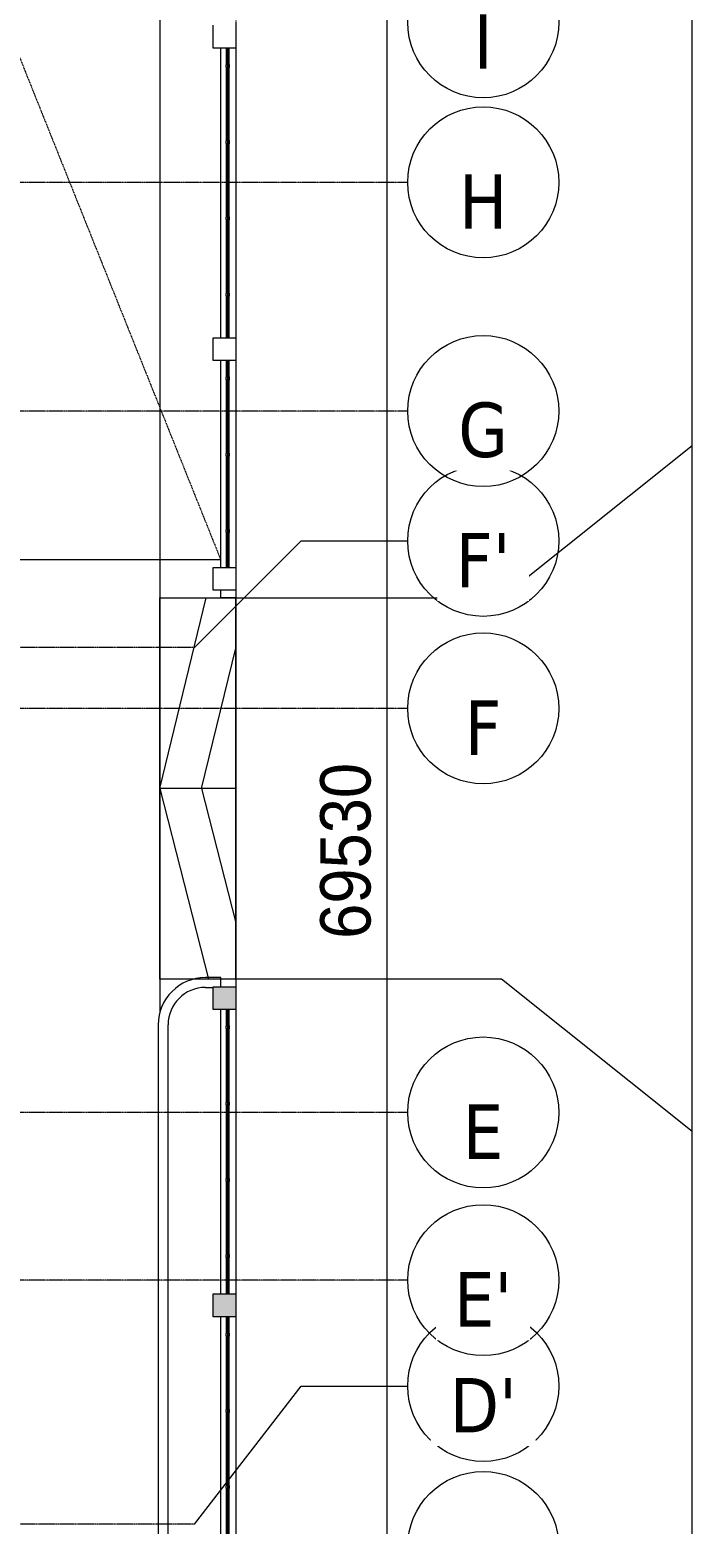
# Model space of a CAD drawing. Header units: millimetres. Extents: x 5356 to 209803, y -16346 to 109894.
# Drawn here: x 132101 to 140779, y 33837 to 53437 of the extents above; entities that cross this region are included whole.
import ezdxf

# ---------------------------------------------------------------- set-up
doc = ezdxf.new("R2010")
doc.units = ezdxf.units.MM
for name, pattern in [('Dash', [6, 3, -3]), ('Double dash', [41.999998, 12, -6, 6, -6, 6, -6]), ('Grid Line', [22.225, 12.7, -3.175, 3.175, -3.175])]:
    doc.linetypes.add(name, pattern=pattern)
for name, color, linetype, lineweight in [('A-ANNO-DIMS', 211, 'Continuous', 9), ('A-ANNO-DIMS-220', 211, 'Continuous', 9), ('A-DETL-THIN', 151, 'Continuous', 9), ('A-FLOR', 192, 'Continuous', 9), ('A-FLOR-HRAL', 11, 'Continuous', 9), ('A-WALL', 113, 'Continuous', 9), ('C-PRKG', 70, 'Continuous', 9), ('C-PRKG-HDLN', 70, 'Dash', 9), ('C-PROP-LINE', 91, 'Double dash', 18), ('S-COLS', 52, 'Continuous', 9), ('S-COLS-3', 9, 'Continuous', 9), ('S-COLS-4', 52, 'Continuous', 18), ('S-GRID', 1, 'Continuous', 9), ('S-GRID-1', 1, 'Grid Line', 9), ('S-GRID-IDEN', 1, 'Continuous', 9)]:
    doc.layers.add(name, color=color, linetype=linetype, lineweight=lineweight)
doc.styles.add('Arial_2', font='arial_0.ttf', dxfattribs={"width": 0.9, "height": 660})
doc.styles.add('Tahoma_B', font='tahomabd_0.ttf', dxfattribs={"height": 715})
doc.dimstyles.new('1_Dim_chi_tiet_khu_đất_2', dxfattribs={"dimscale": 304.8, "dimtxt": 673.371204, "dimasz": 0.866142, "dimexe": 0.721785, "dimexo": 0.0625, "dimgap": 0.072178, "dimtad": 1, "dimdec": 0, "dimrnd": 5, "dimzin": 0, "dimdsep": 46, "dimtxsty": 'Arial_2', "dimblk1": 'OBLIQUE', "dimblk2": 'OBLIQUE', "dimsah": 1, "dimcen": 0.09, "dimdle": 0.721785, "dimazin": 0, "dimtfac": 1, "dimtdec": 4, "dimtix": 1, "dimtmove": 0, "dimatfit": 3, "dimfxl": 2.165354, "dimfxlon": 1, "dimtvp": 1, "dimtolj": 1, "dimtzin": 0, "dimarcsym": 2})
pattern_1 = [(180, (609.6, 0), (-2e-15, 13), []), (90, (609.6, 0), (76, -5e-15), [])]

# ---------------------------------------------------------------- blocks, each defined once
blk = doc.blocks.new('BAI XE PCCC - BAI XE PCCC-V182-TKCS_MB ĐỊNH VỊ MỐC TỌA ĐỘ CÔNG TRÌNH')
at = {"layer": 'C-PRKG'}
for p, q in [((15000, 0), (15000, -6000)), ((0, -6000), (0, -100)), ((15000, -6000), (0, -6000))]:
    blk.add_line(p, q, dxfattribs=at)
at = {"layer": 'C-PRKG-HDLN'}
for p, q in [((0, -6000), (15000, 0)), ((15000, -6000), (88, -35))]:
    blk.add_line(p, q, dxfattribs=at)
blk = doc.blocks.new('M_Concrete-Rectangular-Column2 - 300x300-2025390-TKCS_MB ĐỊNH VỊ MỐC TỌA ĐỘ CÔNG TRÌNH')
at = {"layer": 'S-COLS-3'}
blk.add_hatch(color=256, dxfattribs=at).paths.add_polyline_path([(-150, 150), (-150, -150), (150, -150), (150, 150)])
at = {"layer": 'S-COLS-4'}
for p, q in [((-150, 150), (150, 150)), ((-150, -150), (-150, 150)), ((150, 150), (150, -150)), ((150, -150), (-150, -150))]:
    blk.add_line(p, q, dxfattribs=at)
blk = doc.blocks.new('NBS_CLDPhysicalSecuritySystems_MtlMeshPnlFncngSym_CLDModsecSecurusS3_InfillPanel - NBS_CLDPhysicalSecuritySystems_MtlMeshPnlFncngSym_CLDModsecSecurusS2_InfillPanel-V190-TKCS_MB ĐỊNH VỊ MỐC TỌA ĐỘ CÔNG TRÌNH')
at = {"layer": 'A-FLOR-HRAL'}
h = blk.add_hatch(dxfattribs=at)
h.set_pattern_fill('FP_7', color=256, style=0, pattern_type=2)
h.set_pattern_definition(pattern_1)
h.paths.add_polyline_path([(3800, 6), (0, 6), (0, -6), (3800, -6)])
for p, q in [((0, 6), (3800, 6)), ((214, 11), (254, 11)), ((214, 6), (214, 11)), ((254, 6), (214, 6)), ((254, 11), (254, 6)), ((1214, 11), (1254, 11)), ((1214, 6), (1214, 11)), ((1254, 6), (1214, 6)), ((1254, 11), (1254, 6)), ((2214, 11), (2254, 11)), ((2214, 6), (2214, 11)), ((2254, 6), (2214, 6)), ((2254, 11), (2254, 6)), ((3214, 11), (3254, 11)), ((3214, 6), (3214, 11)), ((3254, 6), (3214, 6)), ((3254, 11), (3254, 6)), ((3800, -6), (0, -6)), ((0, -27), (218, -27)), ((214, -6), (254, -6)), ((214, -23), (214, -6)), ((250, -27), (218, -27)), ((250, -27), (1218, -27)), ((254, -6), (254, -23)), ((1214, -6), (1254, -6)), ((1214, -23), (1214, -6)), ((1250, -27), (1218, -27)), ((1250, -27), (2218, -27)), ((1254, -6), (1254, -23)), ((2214, -6), (2254, -6)), ((2214, -23), (2214, -6)), ((2250, -27), (2218, -27)), ((2250, -27), (3218, -27)), ((2254, -6), (2254, -23)), ((3214, -6), (3254, -6)), ((3214, -23), (3214, -6)), ((3250, -27), (3218, -27)), ((3250, -27), (3800, -27)), ((3254, -6), (3254, -23))]:
    blk.add_line(p, q, dxfattribs=at)
for centre, start, end in [((218, -23), 180, 270), ((250, -23), 270, 0), ((1218, -23), 180, 270), ((1250, -23), 270, 0), ((2218, -23), 180, 270), ((2250, -23), 270, 0), ((3218, -23), 180, 270), ((3250, -23), 270, 360)]:
    blk.add_arc(centre, 4, start, end, dxfattribs=at)
blk = doc.blocks.new('NBS_CLDPhysicalSecuritySystems_MtlMeshPnlFncngSym_CLDModsecSecurusS3_InfillPanel - NBS_CLDPhysicalSecuritySystems_MtlMeshPnlFncngSym_CLDModsecSecurusS2_InfillPanel-2369474-TKCS_MB ĐỊNH VỊ MỐC TỌA ĐỘ CÔNG TRÌNH')
at = {"layer": 'A-FLOR-HRAL'}
h = blk.add_hatch(dxfattribs=at)
h.set_pattern_fill('FP_7', color=256, style=0, pattern_type=2)
h.set_pattern_definition(pattern_1)
h.paths.add_polyline_path([(2712, 6), (0, 6), (0, -6), (2712, -6)])
for p, q in [((0, 6), (2712, 6)), ((214, 11), (254, 11)), ((214, 6), (214, 11)), ((254, 6), (214, 6)), ((254, 11), (254, 6)), ((1214, 11), (1254, 11)), ((1214, 6), (1214, 11)), ((1254, 6), (1214, 6)), ((1254, 11), (1254, 6)), ((2214, 11), (2254, 11)), ((2214, 6), (2214, 11)), ((2254, 6), (2214, 6)), ((2254, 11), (2254, 6)), ((2712, -6), (0, -6)), ((0, -27), (218, -27)), ((214, -6), (254, -6)), ((214, -23), (214, -6)), ((250, -27), (218, -27)), ((250, -27), (1218, -27)), ((254, -6), (254, -23)), ((1214, -6), (1254, -6)), ((1214, -23), (1214, -6)), ((1250, -27), (1218, -27)), ((1250, -27), (2218, -27)), ((1254, -6), (1254, -23)), ((2214, -6), (2254, -6)), ((2214, -23), (2214, -6)), ((2250, -27), (2218, -27)), ((2250, -27), (2712, -27)), ((2254, -6), (2254, -23))]:
    blk.add_line(p, q, dxfattribs=at)
for centre, start, end in [((218, -23), 180, 270), ((250, -23), 270, 0), ((1218, -23), 180, 270), ((1250, -23), 270, 0), ((2218, -23), 180, 270), ((2250, -23), 270, 0)]:
    blk.add_arc(centre, 4, start, end, dxfattribs=at)
blk = doc.blocks.new('NBS_CLDPhysicalSecuritySystems_MtlMeshPnlFncngSym_CLDModsecSecurusS3_InfillPanel - NBS_CLDPhysicalSecuritySystems_MtlMeshPnlFncngSym_CLDModsecSecurusS2_InfillPanel-2369480-TKCS_MB ĐỊNH VỊ MỐC TỌA ĐỘ CÔNG TRÌNH')
at = {"layer": 'A-FLOR-HRAL'}
h = blk.add_hatch(dxfattribs=at)
h.set_pattern_fill('FP_7', color=256, style=0, pattern_type=2)
h.set_pattern_definition(pattern_1)
h.paths.add_polyline_path([(3730, 6), (0, 6), (0, -6), (3730, -6)])
for p, q in [((0, 6), (3730, 6)), ((214, 11), (254, 11)), ((214, 6), (214, 11)), ((254, 6), (214, 6)), ((254, 11), (254, 6)), ((1214, 11), (1254, 11)), ((1214, 6), (1214, 11)), ((1254, 6), (1214, 6)), ((1254, 11), (1254, 6)), ((2214, 11), (2254, 11)), ((2214, 6), (2214, 11)), ((2254, 6), (2214, 6)), ((2254, 11), (2254, 6)), ((3214, 11), (3254, 11)), ((3214, 6), (3214, 11)), ((3254, 6), (3214, 6)), ((3254, 11), (3254, 6)), ((3730, -6), (0, -6)), ((0, -27), (218, -27)), ((214, -6), (254, -6)), ((214, -23), (214, -6)), ((250, -27), (218, -27)), ((250, -27), (1218, -27)), ((254, -6), (254, -23)), ((1214, -6), (1254, -6)), ((1214, -23), (1214, -6)), ((1250, -27), (1218, -27)), ((1250, -27), (2218, -27)), ((1254, -6), (1254, -23)), ((2214, -6), (2254, -6)), ((2214, -23), (2214, -6)), ((2250, -27), (2218, -27)), ((2250, -27), (3218, -27)), ((2254, -6), (2254, -23)), ((3214, -6), (3254, -6)), ((3214, -23), (3214, -6)), ((3250, -27), (3218, -27)), ((3250, -27), (3730, -27)), ((3254, -6), (3254, -23))]:
    blk.add_line(p, q, dxfattribs=at)
for centre, start, end in [((218, -23), 180, 270), ((250, -23), 270, 0), ((1218, -23), 180, 270), ((1250, -23), 270, 0), ((2218, -23), 180, 270), ((2250, -23), 270, 0), ((3218, -23), 180, 270), ((3250, -23), 270, 360)]:
    blk.add_arc(centre, 4, start, end, dxfattribs=at)
blk = doc.blocks.new('Family - ___-1476882-TKCS_MB ĐỊNH VỊ MỐC TỌA ĐỘ CÔNG TRÌNH')
at = {"layer": 'C-PROP-LINE'}
blk.add_line((134801, 77418), (134801, 7888), dxfattribs=at)
blk = doc.blocks.new('Grid - M_Grid Head - Circle-353313-TKCS_MB ĐỊNH VỊ MỐC TỌA ĐỘ CÔNG TRÌNH')
at = {"layer": 'S-GRID-IDEN'}
blk.add_circle((0, 0), 4.5, dxfattribs=at)
blk = doc.blocks.new('DIMBLOCK5-TKCS_MB ĐỊNH VỊ MỐC TỌA ĐỘ CÔNG TRÌNH')
at = {"layer": 'A-ANNO-DIMS-220'}
for p, q in [((136783, 7668), (136783, 77638)), ((136123, 77418), (137003, 77418)), ((136783, 77418), (136123, 77418)), ((136123, 7888), (137003, 7888)), ((136783, 7888), (136123, 7888))]:
    blk.add_line(p, q, dxfattribs=at)
at = {"layer": 'A-ANNO-DIMS-220', "lineweight": 25}
for p, q in [((136783, 77418), (136651, 77550)), ((136783, 77418), (136915, 77286)), ((136783, 7888), (136651, 8020)), ((136783, 7888), (136915, 7756))]:
    blk.add_line(p, q, dxfattribs=at)
at = {"layer": 'A-ANNO-DIMS-220', "color": 0, "insert": (135905, 41514), "char_height": 660, "width": 2734.92, "attachment_point": 1, "rotation": 90, "line_spacing_factor": 0.941778, "style": 'Arial_2'}
blk.add_mtext('69530', dxfattribs=at)
blk = doc.blocks.new('_Oblique')
at = {"color": 0, "linetype": 'ByBlock', "lineweight": -2}
blk.add_line((-0.5, -0.5), (0.5, 0.5), dxfattribs=at)

msp = doc.modelspace()

# ---------------------------------------------------------------- linework, layer by layer
at = {"layer": 'A-DETL-THIN'}
for p, q in [((133801.5, 43486.3), (134412.5, 45986.3)), ((133801.6, 45986.3), (134801.6, 45986.3)), ((133801.6, 40986.3), (133801.6, 45986.3)), ((134801.6, 45986.3), (134801.6, 40986.3)), ((134351.5, 43486.3), (134801.5, 45327.6)), ((134801.6, 43486.3), (133801.5, 43486.3)), ((133801.5, 43486.3), (134440.5, 40986.3)), ((134351.5, 43486.3), (134801.5, 41725.8)), ((134801.6, 40986.3), (133801.6, 40986.3))]:
    msp.add_line(p, q, dxfattribs=at)
at = {"layer": 'A-FLOR'}
for p, q in [((140779.3, -2598.7), (140779.3, 77336.3)), ((133801.5, 61935.2), (133801.5, 40537.5)), ((133801.6, 61934.5), (133801.6, 45986.3)), ((138279.3, 45986.3), (140779.3, 47986.3)), ((133801.5, 45986.3), (133801.5, 40537.5)), ((133801.6, 45986.3), (134601.6, 45986.3)), ((134801.5, 40986.3), (134801.5, 45986.3)), ((134801.6, 45986.3), (138279.3, 45986.3)), ((134601.5, 41006.3), (134401.5, 41006.3)), ((134601.5, 40986.3), (134601.5, 41006.3)), ((138279.3, 40986.3), (134801.5, 40986.3)), ((140779.3, 38986.3), (138279.3, 40986.3)), ((134401.5, 40876.3), (134501.6, 40876.3)), ((133781.5, 40386.3), (133781.5, 14810.7)), ((133911.5, 14912.4), (133911.5, 40386.3))]:
    msp.add_line(p, q, dxfattribs=at)
for radius in [620, 490]:
    msp.add_arc((134401.5, 40386.3), radius, 90, 180, dxfattribs=at)
at = {"layer": 'A-WALL'}
for p, q in [((134601.6, 49398.2), (134601.6, 53198.2)), ((134801.6, 53198.2), (134801.6, 49398.2)), ((134601.6, 46386.3), (134601.6, 49098.2)), ((134801.6, 49098.2), (134801.6, 46386.3)), ((134601.6, 45986.3), (134601.6, 46086.3)), ((134801.6, 46086.3), (134801.6, 45986.3)), ((134801.6, 45986.3), (134601.6, 45986.3)), ((134601.5, 40886.3), (134601.5, 40986.3)), ((134801.5, 40986.3), (134601.5, 40986.3)), ((134801.5, 40986.3), (134801.5, 40886.3)), ((134601.5, 36856.3), (134601.5, 40586.3)), ((134801.5, 40586.3), (134801.5, 36856.3)), ((134601.5, 32756.3), (134601.5, 36556.3)), ((134801.5, 36556.3), (134801.5, 32756.3))]:
    msp.add_line(p, q, dxfattribs=at)
at = {"layer": 'S-COLS'}
for p, q in [((134501.6, 53198.2), (134501.6, 53498.2)), ((134801.6, 53498.2), (134801.6, 53198.2)), ((134801.6, 53198.2), (134501.6, 53198.2)), ((134501.6, 49398.2), (134801.6, 49398.2)), ((134501.6, 49098.2), (134501.6, 49398.2)), ((134801.6, 49398.2), (134801.6, 49098.2)), ((134801.6, 49098.2), (134501.6, 49098.2)), ((134501.6, 46386.3), (134801.6, 46386.3)), ((134501.6, 46086.3), (134501.6, 46386.3)), ((134801.6, 46386.3), (134801.6, 46086.3)), ((134801.6, 46086.3), (134501.6, 46086.3))]:
    msp.add_line(p, q, dxfattribs=at)
at = {"layer": 'S-GRID'}
for p, q in [((134257.8, 45336.9), (135654.8, 46733.9)), ((135654.8, 46733.9), (137051.8, 46733.9)), ((134257.8, 33836.9), (135654.8, 35648.3)), ((135654.8, 35648.3), (137051.8, 35648.3))]:
    msp.add_line(p, q, dxfattribs=at)
at = {"layer": 'S-GRID-1'}
for p, q in [((137051.8, 51436.9), (131551.8, 51436.9)), ((137051.8, 48436.9), (131551.8, 48436.9)), ((134257.8, 45336.9), (128757.8, 45336.9)), ((137051.8, 44536.9), (131551.8, 44536.9)), ((137051.8, 39236.9), (131551.8, 39236.9)), ((137051.8, 37036.9), (131551.8, 37036.9)), ((134257.8, 33836.9), (128757.8, 33836.9))]:
    msp.add_line(p, q, dxfattribs=at)

# ---------------------------------------------------------------- block references
at = {"layer": 'A-FLOR-HRAL', "rotation": 270.0000000000001}
for name, p in [('NBS_CLDPhysicalSecuritySystems_MtlMeshPnlFncngSym_CLDModsecSecurusS3_InfillPanel - NBS_CLDPhysicalSecuritySystems_MtlMeshPnlFncngSym_CLDModsecSecurusS2_InfillPanel-V190-TKCS_MB ĐỊNH VỊ MỐC TỌA ĐỘ CÔNG TRÌNH', (134701.6, 53198.2)), ('NBS_CLDPhysicalSecuritySystems_MtlMeshPnlFncngSym_CLDModsecSecurusS3_InfillPanel - NBS_CLDPhysicalSecuritySystems_MtlMeshPnlFncngSym_CLDModsecSecurusS2_InfillPanel-2369474-TKCS_MB ĐỊNH VỊ MỐC TỌA ĐỘ CÔNG TRÌNH', (134701.6, 49098.2)), ('NBS_CLDPhysicalSecuritySystems_MtlMeshPnlFncngSym_CLDModsecSecurusS3_InfillPanel - NBS_CLDPhysicalSecuritySystems_MtlMeshPnlFncngSym_CLDModsecSecurusS2_InfillPanel-2369480-TKCS_MB ĐỊNH VỊ MỐC TỌA ĐỘ CÔNG TRÌNH', (134701.6, 40586.3)), ('NBS_CLDPhysicalSecuritySystems_MtlMeshPnlFncngSym_CLDModsecSecurusS3_InfillPanel - NBS_CLDPhysicalSecuritySystems_MtlMeshPnlFncngSym_CLDModsecSecurusS2_InfillPanel-V190-TKCS_MB ĐỊNH VỊ MỐC TỌA ĐỘ CÔNG TRÌNH', (134701.6, 36556.3))]:
    msp.add_blockref(name, p, dxfattribs=at)
at = {"layer": 'C-PRKG', "rotation": 270}
msp.add_blockref('BAI XE PCCC - BAI XE PCCC-V182-TKCS_MB ĐỊNH VỊ MỐC TỌA ĐỘ CÔNG TRÌNH', (134601.6, 61486.3), dxfattribs=at)
at = {"layer": 'C-PROP-LINE'}
msp.add_blockref('Family - ___-1476882-TKCS_MB ĐỊNH VỊ MỐC TỌA ĐỘ CÔNG TRÌNH', (0, 0), dxfattribs=at)
at = {"layer": 'S-COLS', "rotation": 89.99999999999942}
for p in [(134651.6, 40736.3), (134651.6, 36706.3)]:
    msp.add_blockref('M_Concrete-Rectangular-Column2 - 300x300-2025390-TKCS_MB ĐỊNH VỊ MỐC TỌA ĐỘ CÔNG TRÌNH', p, dxfattribs=at)
at = {"layer": 'S-GRID-IDEN', "xscale": 219.9999999999998, "yscale": 219.9999999999998, "zscale": 219.9999999999998}
for p, rotation in [((138041.8, 53536.9), 89.9999999999998), ((138041.8, 51436.9), 89.9999999999998), ((138041.8, 48436.9), 89.9999999999998), ((138041.8, 46733.9), 89.9999999999998), ((138041.8, 44536.9), 89.9999999999998), ((138041.8, 39236.9), 89.9999999999998), ((138041.8, 37036.9), 89.99999999999982), ((138041.8, 35648.3), 89.99999999999982), ((138041.8, 33536.9), 89.99999999999982)]:
    msp.add_blockref('Grid - M_Grid Head - Circle-353313-TKCS_MB ĐỊNH VỊ MỐC TỌA ĐỘ CÔNG TRÌNH', p, dxfattribs=dict(at, rotation=rotation))

# ---------------------------------------------------------------- dimensions: what is measured, and where the dimension line sits
at = {"layer": 'A-ANNO-DIMS'}
dim = msp.add_linear_dim(base=(136783.4, 77418.4), p1=(136123.4, 7888.2), p2=(136123.4, 77418.4), angle=90, dimstyle='1_Dim_chi_tiet_khu_đất_2', override={"dimpost": '<>', "dimfxl": 69530.142664}, dxfattribs=at)
dim.commit()
dim.dimension.update_dxf_attribs({"geometry": 'DIMBLOCK5-TKCS_MB ĐỊNH VỊ MỐC TỌA ĐỘ CÔNG TRÌNH', "text_midpoint": (136424.2, 42653.3)})

# ---------------------------------------------------------------- next in the draw order: texts
at = {"layer": 'S-GRID-IDEN', "char_height": 715, "attachment_point": 5, "line_spacing_factor": 0.996129, "style": 'Tahoma_B', "bg_fill": 3, "box_fill_scale": 1.25, "bg_fill_color": 256, "bg_fill_true_color": 13158600, "bg_fill_transparency": 0}
for s, insert, width in [('\\pt2793.99835,5587.9967,8382.0022,11176.00055,13969.9989,16763.99725,19558.00275,22352.0011,25145.99945,27939.9978,30734.0033,33528.00165,36322,39115.99835,41909.9967,44704.0022,47498.00055,50291.9989,53085.99725,55880.00275,58674.0011,61467.99945,64261.9978,67056.0033,69850.00165,72644,75437.99835,78231.9967,81026.0022,83820.00055,86613.9989,89407.99725;I', (138040.9, 53284.9), 479.6), ('\\pt2793.99835,5587.9967,8382.0022,11176.00055,13969.9989,16763.99725,19558.00275,22352.0011,25145.99945,27939.9978,30734.0033,33528.00165,36322,39115.99835,41909.9967,44704.0022,47498.00055,50291.9989,53085.99725,55880.00275,58674.0011,61467.99945,64261.9978,67056.0033,69850.00165,72644,75437.99835,78231.9967,81026.0022,83820.00055,86613.9989,89407.99725;H', (138039.8, 51184.9), 756.8), ('\\pt2793.99835,5587.9967,8382.0022,11176.00055,13969.9989,16763.99725,19558.00275,22352.0011,25145.99945,27939.9978,30734.0033,33528.00165,36322,39115.99835,41909.9967,44704.0022,47498.00055,50291.9989,53085.99725,55880.00275,58674.0011,61467.99945,64261.9978,67056.0033,69850.00165,72644,75437.99835,78231.9967,81026.0022,83820.00055,86613.9989,89407.99725;G', (138040.9, 48184.9), 741.4), ("\\pt2793.99835,5587.9967,8382.0022,11176.00055,13969.9989,16763.99725,19558.00275,22352.0011,25145.99945,27939.9978,30734.0033,33528.00165,36322,39115.99835,41909.9967,44704.0022,47498.00055,50291.9989,53085.99725,55880.00275,58674.0011,61467.99945,64261.9978,67056.0033,69850.00165,72644,75437.99835,78231.9967,81026.0022,83820.00055,86613.9989,89407.99725;F'", (138039.8, 46481.9), 844.8), ('\\pt2793.99835,5587.9967,8382.0022,11176.00055,13969.9989,16763.99725,19558.00275,22352.0011,25145.99945,27939.9978,30734.0033,33528.00165,36322,39115.99835,41909.9967,44704.0022,47498.00055,50291.9989,53085.99725,55880.00275,58674.0011,61467.99945,64261.9978,67056.0033,69850.00165,72644,75437.99835,78231.9967,81026.0022,83820.00055,86613.9989,89407.99725;F', (138039.8, 44284.9), 583), ('\\pt2793.99835,5587.9967,8382.0022,11176.00055,13969.9989,16763.99725,19558.00275,22352.0011,25145.99945,27939.9978,30734.0033,33528.00165,36322,39115.99835,41909.9967,44704.0022,47498.00055,50291.9989,53085.99725,55880.00275,58674.0011,61467.99945,64261.9978,67056.0033,69850.00165,72644,75437.99835,78231.9967,81026.0022,83820.00055,86613.9989,89407.99725;E', (138039.8, 38984.9), 611.6), ("\\pt2793.99835,5587.9967,8382.0022,11176.00055,13969.9989,16763.99725,19558.00275,22352.0011,25145.99945,27939.9978,30734.0033,33528.00165,36322,39115.99835,41909.9967,44704.0022,47498.00055,50291.9989,53085.99725,55880.00275,58674.0011,61467.99945,64261.9978,67056.0033,69850.00165,72644,75437.99835,78231.9967,81026.0022,83820.00055,86613.9989,89407.99725;E'", (138039.8, 36784.9), 873.4), ("\\pt2793.99835,5587.9967,8382.0022,11176.00055,13969.9989,16763.99725,19558.00275,22352.0011,25145.99945,27939.9978,30734.0033,33528.00165,36322,39115.99835,41909.9967,44704.0022,47498.00055,50291.9989,53085.99725,55880.00275,58674.0011,61467.99945,64261.9978,67056.0033,69850.00165,72644,75437.99835,78231.9967,81026.0022,83820.00055,86613.9989,89407.99725;D'", (138040.9, 35396.3), 1018.6)]:
    msp.add_mtext(s, dxfattribs=dict(at, insert=insert, width=width))

doc.saveas('drawing.dxf')
